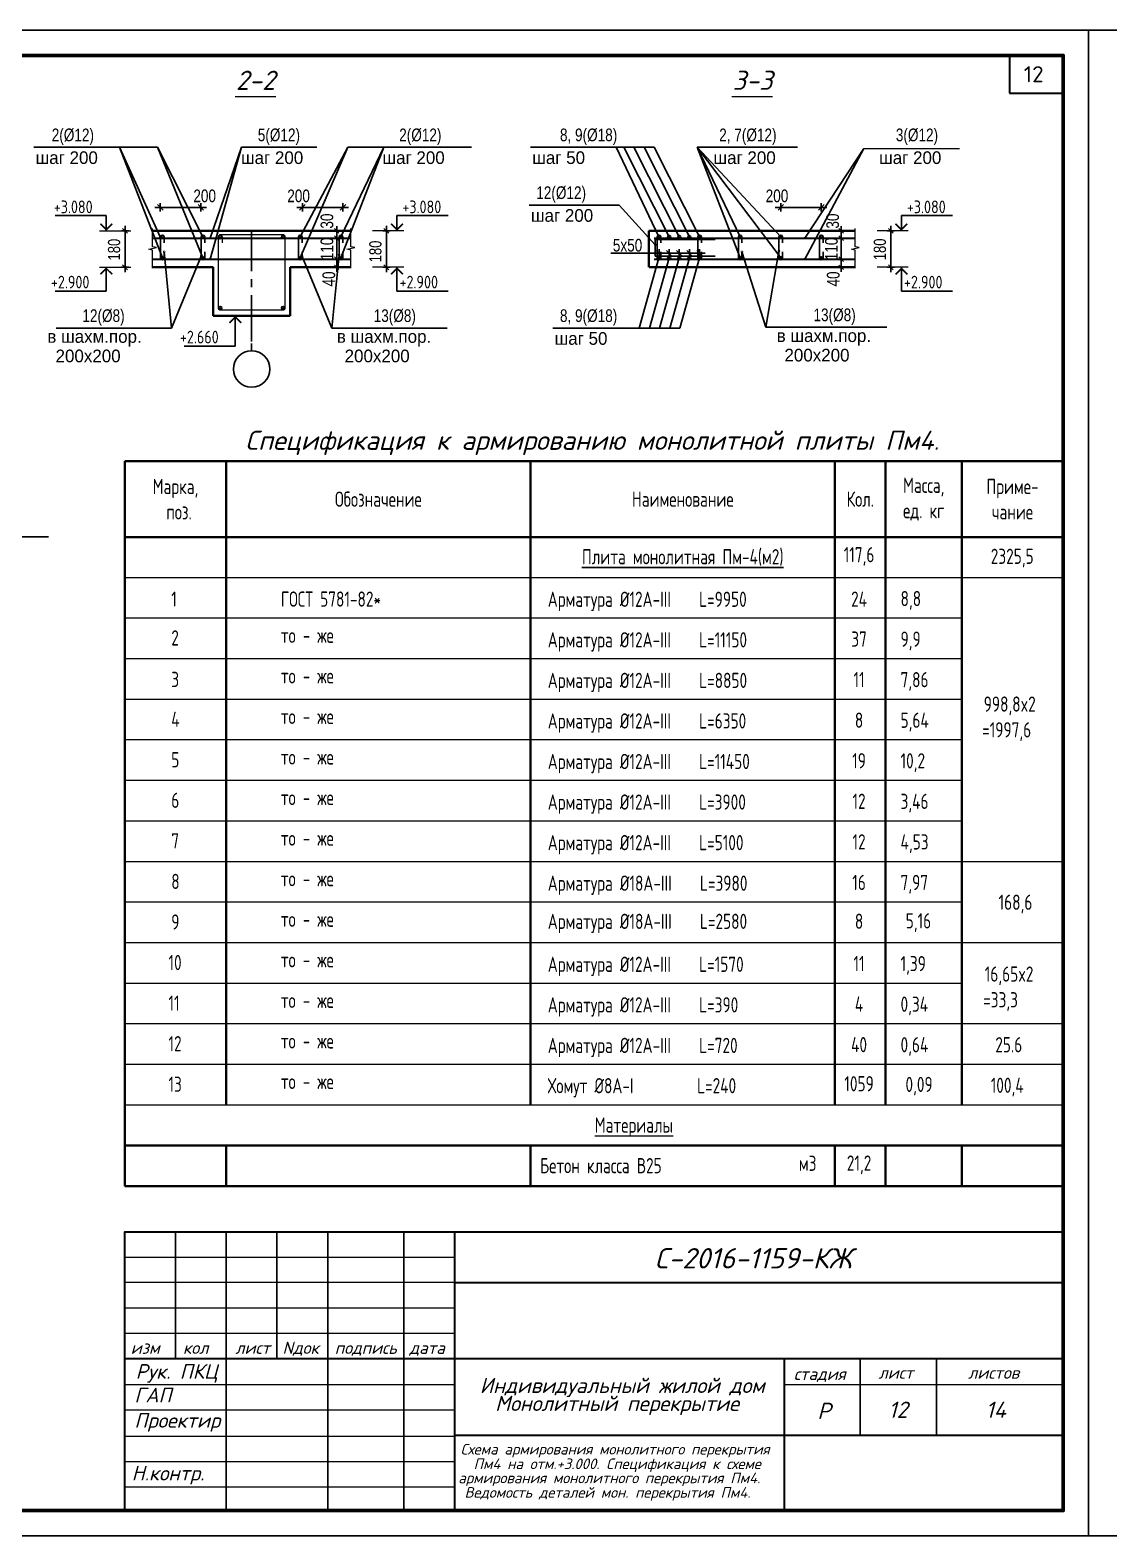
# Model space of a CAD drawing. Extents: x -12289450 to -10763036, y -7834513 to -6150123.
# Drawn here: x -10867901 to -10846636, y -7834513 to -7804813 of the extents above; entities that cross this region are included whole.
import ezdxf

# ---------------------------------------------------------------- set-up
doc = ezdxf.new("R2010")
doc.units = 0
doc.header["$LTSCALE"] = 25
doc.linetypes.add('CENTER', pattern=[50.8, 31.75, -6.35, 6.35, -6.35])
for name, color, linetype in [('004-ВСПЛИНИИ', 15, 'Continuous'), ('005-РАЗМЕРЫ', 252, 'Continuous'), ('014-ОСИ', 251, 'CENTER'), ('Annotation - Text', 7, 'Continuous'), ('ArchiCAD', 7, 'Continuous'), ('F-text', 7, 'Continuous'), ('kassa', 7, 'Continuous'), ('osnovnie', 7, 'Continuous'), ('Новое', 51, 'Continuous'), ('Текст', 7, 'Continuous')]:
    doc.layers.add(name, color=color, linetype=linetype)
doc.layers.add('СТЕНЫ', color=5, linetype='Continuous', lineweight=40)
doc.layers.add('Текст AMS', color=7, linetype='Continuous', lineweight=9)
doc.styles.add('gismo', font='isocpeui.ttf')
doc.styles.add('GOST 2.304', font='cs_gost2304.shx')
doc.styles.add('RUSS', font='russ', dxfattribs={"width": 0.8})
doc.styles.get("Standard").update_dxf_attribs({"font": 'arial.ttf'})
doc.styles.add('STYLE1', font='simplex.shx', dxfattribs={"width": 0.7, "height": 300})
doc.styles.add('TXT0', font='txt', dxfattribs={"width": 0.8})
doc.dimstyles.new('100', dxfattribs={"dimtxt": 250, "dimasz": 80, "dimexe": 0, "dimexo": 0, "dimgap": 30, "dimtad": 1, "dimdec": 0, "dimzin": 9, "dimtxsty": 'Standard', "dimblk": 'ARCHTICK', "dimcen": 80, "dimdle": 50, "dimadec": 0, "dimazin": 0, "dimtfac": 1, "dimtdec": 0, "dimtix": 1, "dimtmove": 0, "dimatfit": 1, "dimldrblk": 'DOTSMALL', "dimfxl": 0, "dimarcsym": 0})

# ---------------------------------------------------------------- blocks, each defined once
blk = doc.blocks.new('A8MITTA', base_point=(3180, 3140))
for p, q in [((3160, 3140), (3200, 3140)), ((3170, 3130), (3190, 3150)), ((3180, 3155), (3180, 3125))]:
    blk.add_line(p, q)
blk = doc.blocks.new('_ArchTick')
at = {"color": 0, "linetype": 'ByBlock', "const_width": 0.15}
blk.add_lwpolyline([(-0.5, -0.5), (0.5, 0.5)], dxfattribs=at)
blk = doc.blocks.new('_DotSmall')
at = {"color": 0, "linetype": 'ByBlock', "const_width": 0.5}
blk.add_lwpolyline([(-0.0625, 0, 1), (0.0625, 0, 1)], format="xyb", close=True, dxfattribs=at)

msp = doc.modelspace()

# ---------------------------------------------------------------- linework, layer by layer
at = {"linetype": 'Continuous', "lineweight": 25, "ltscale": 20}
for p, q in [((-10866400.1, -7808466.7), (-10867406.4, -7808466.7)), ((-10866400.1, -7808466.7), (-10866400.1, -7808771.3)), ((-10860669.6, -7808466.7), (-10859663.3, -7808466.7)), ((-10860669.6, -7808466.7), (-10860669.6, -7808771.3)), ((-10850725.3, -7808466.7), (-10849719, -7808466.7)), ((-10850725.3, -7808466.7), (-10850725.3, -7808771.3)), ((-10866400.1, -7809965.6), (-10866400.1, -7809491.3)), ((-10860669.6, -7809965.6), (-10860669.6, -7809491.3)), ((-10850725.3, -7809965.6), (-10850725.3, -7809491.3)), ((-10866400.1, -7809965.6), (-10867406.4, -7809965.6)), ((-10860669.6, -7809965.6), (-10859663.3, -7809965.6)), ((-10850725.3, -7809965.6), (-10849719, -7809965.6)), ((-10863856.9, -7811050.2), (-10863856.9, -7810451.3)), ((-10863856.9, -7811050.2), (-10864863.2, -7811050.2))]:
    msp.add_line(p, q, dxfattribs=at)
at = {"color": 0, "lineweight": 40}
for p, q in [((-10866036.1, -7813315), (-10847536.1, -7813315)), ((-10866036.1, -7827615), (-10866036.1, -7813315)), ((-10864036.1, -7826015), (-10864036.1, -7813315)), ((-10858036.1, -7826015), (-10858036.1, -7813315)), ((-10852036.1, -7826015), (-10852036.1, -7813315)), ((-10851036.1, -7826015), (-10851036.1, -7813315)), ((-10849536.1, -7826015), (-10849536.1, -7813315)), ((-10847536.1, -7814815), (-10866036.1, -7814815)), ((-10847536.1, -7826815), (-10866036.1, -7826815)), ((-10864036.1, -7827615), (-10864036.1, -7826815)), ((-10858036.1, -7827615), (-10858036.1, -7826815)), ((-10852036.1, -7827615), (-10852036.1, -7826815)), ((-10851036.1, -7827615), (-10851036.1, -7826815)), ((-10849536.1, -7827615), (-10849536.1, -7826815)), ((-10847536.1, -7827615), (-10866036.1, -7827615))]:
    msp.add_line(p, q, dxfattribs=at)
at = {"lineweight": 25, "ltscale": 75}
msp.add_line((-10867540.7, -7814806.4), (-10870469.3, -7814806.4), dxfattribs=at)
at = {"color": 0, "lineweight": 15}
for p, q in [((-10847536.1, -7815615), (-10866036.1, -7815615)), ((-10849536.1, -7816415), (-10866036.1, -7816415)), ((-10849536.1, -7817215), (-10866036.1, -7817215)), ((-10849536.1, -7818015), (-10866036.1, -7818015)), ((-10849536.1, -7818815), (-10866036.1, -7818815)), ((-10849536.1, -7819615), (-10866036.1, -7819615)), ((-10849536.1, -7820415), (-10866036.1, -7820415)), ((-10847536.1, -7821215), (-10866036.1, -7821215)), ((-10849536.1, -7822015), (-10866036.1, -7822015)), ((-10847536.1, -7822815), (-10866036.1, -7822815)), ((-10849536.1, -7823615), (-10866036.1, -7823615)), ((-10847536.1, -7824415), (-10866036.1, -7824415)), ((-10847536.1, -7825215), (-10866036.1, -7825215)), ((-10847536.1, -7826015), (-10866036.1, -7826015)), ((-10847536.1, -7826815), (-10866036.1, -7826815)), ((-10847536.1, -7826815), (-10866036.1, -7826815)), ((-10847536.1, -7827615), (-10866036.1, -7827615))]:
    msp.add_line(p, q, dxfattribs=at)
at = {"linetype": 'Continuous', "lineweight": 60, "ltscale": 75}
msp.add_lwpolyline([(-10887035.9, -7805313.4), (-10847536.1, -7805313.4), (-10847536.1, -7834013.3), (-10887035.9, -7834013.3)], close=True, dxfattribs=at)
at = {"color": 0, "lineweight": 15}
msp.add_lwpolyline([(-10851463.3, -7807148), (-10849582.5, -7807148)], dxfattribs=at)
at = {"linetype": 'Continuous', "lineweight": 25, "ltscale": 20, "const_width": 32}
for points in [[(-10866283.4, -7808632), (-10866400.1, -7808748.7), (-10866516.8, -7808632)], [(-10866283.4, -7808632), (-10866400.1, -7808748.7), (-10866516.8, -7808632)], [(-10860786.2, -7808632), (-10860669.6, -7808748.7), (-10860552.9, -7808632)], [(-10860786.2, -7808632), (-10860669.6, -7808748.7), (-10860552.9, -7808632)], [(-10850842, -7808632), (-10850725.3, -7808748.7), (-10850608.6, -7808632)], [(-10850842, -7808632), (-10850725.3, -7808748.7), (-10850608.6, -7808632)], [(-10866283.4, -7809630.6), (-10866400.1, -7809514), (-10866516.8, -7809630.6)], [(-10860786.2, -7809630.6), (-10860669.6, -7809514), (-10860552.9, -7809630.6)], [(-10850842, -7809630.6), (-10850725.3, -7809514), (-10850608.6, -7809630.6)], [(-10863740.2, -7810590.6), (-10863856.9, -7810474), (-10863973.6, -7810590.6)]]:
    msp.add_lwpolyline(points, dxfattribs=at)
at = {"layer": '004-ВСПЛИНИИ', "color": 0, "lineweight": 0}
for points in [[(-10865489, -7809506.2), (-10865489, -7809152.3), (-10865564.5, -7809136.1), (-10865411.5, -7809102.4), (-10865489, -7809089.6), (-10865489, -7808723.8)], [(-10861580.7, -7809508.5), (-10861580.7, -7809152.3), (-10861656.2, -7809136.1), (-10861503.1, -7809102.4), (-10861580.7, -7809089.6), (-10861580.7, -7808723.8)], [(-10851636.4, -7809508.5), (-10851636.4, -7809152.3), (-10851711.9, -7809136.1), (-10851558.9, -7809102.4), (-10851636.4, -7809089.6), (-10851636.4, -7808723.8)]]:
    msp.add_lwpolyline(points, dxfattribs=at)
at = {"layer": '005-РАЗМЕРЫ', "ltscale": 5}
for p, q in [((-10866029.5, -7809571.3), (-10866029.5, -7808776.1)), ((-10860877.7, -7809571.3), (-10860877.7, -7808776.1)), ((-10850933.4, -7809571.3), (-10850933.4, -7808776.1))]:
    msp.add_line(p, q, dxfattribs=at)
for points in [[(-10864534.8, -7808309.7), (-10865284.8, -7808309.7)], [(-10862534.8, -7808309.7), (-10861784.8, -7808309.7)], [(-10853104.4, -7808309.7), (-10852354.4, -7808309.7)], [(-10861857.6, -7808771.3), (-10861857.6, -7809491.3)], [(-10861857.6, -7808771.3), (-10861857.6, -7809411.3)], [(-10851913.3, -7808771.3), (-10851913.3, -7809491.3)], [(-10851913.3, -7808771.3), (-10851913.3, -7809411.3)], [(-10854704.1, -7809215.2), (-10856451.2, -7809215.2)]]:
    msp.add_lwpolyline(points, dxfattribs=at)
at = {"layer": '014-ОСИ'}
for p in [(-10863534.8, -7808771.3), (-10863534.8, -7810160.9)]:
    msp.add_line(p, (-10863534.8, -7811137.9), dxfattribs=at)
at = {"layer": 'ArchiCAD', "color": 7, "linetype": 'Continuous', "lineweight": 35}
for p, q in [((-10866035.8, -7828513.1), (-10847536.1, -7828513.1)), ((-10859535.9, -7828513.1), (-10859535.9, -7834013)), ((-10859535.9, -7829513), (-10847536.1, -7829513)), ((-10866035.8, -7831013), (-10847536.1, -7831013)), ((-10853036, -7831013), (-10853036, -7834013)), ((-10859535.9, -7832528.8), (-10847536.1, -7832528.8))]:
    msp.add_line(p, q, dxfattribs=at)
at = {"layer": 'ArchiCAD', "color": 7, "linetype": 'Continuous', "lineweight": 35, "extrusion": (1, 0, 0), "elevation": -10848594.1}
msp.add_lwpolyline([(-7805313.4, 0), (-7806054.1, 0)], dxfattribs=at)
at = {"layer": 'ArchiCAD', "color": 7, "linetype": 'Continuous', "lineweight": 35, "extrusion": (0, 1, 0), "elevation": -7806054.1}
msp.add_lwpolyline([(10848594.1, 0), (10847536.1, 0)], dxfattribs=at)
at = {"layer": 'ArchiCAD', "color": 7, "linetype": 'Continuous', "lineweight": 35}
msp.add_lwpolyline([(-10847536.1, -7834013), (-10866035.8, -7834013), (-10866035.8, -7828513.1), (-10847536.1, -7828513.1), (-10847536.1, -7834013)], close=True, dxfattribs=at)
at = {"layer": 'kassa', "lineweight": 15}
for p, q in [((-10866035.8, -7829013.1), (-10859535.9, -7829013.1)), ((-10859535.9, -7829513), (-10866035.8, -7829513)), ((-10866035.8, -7830013), (-10859535.9, -7830013)), ((-10866035.8, -7830513), (-10859535.9, -7830513)), ((-10866035.8, -7831528.9), (-10859535.9, -7831528.9)), ((-10853036, -7831528.9), (-10847536.1, -7831528.9)), ((-10866035.8, -7832028.9), (-10859535.9, -7832028.9)), ((-10866035.8, -7832544.7), (-10859535.9, -7832544.7)), ((-10866035.8, -7833044.7), (-10859535.9, -7833044.7)), ((-10866035.8, -7833544.7), (-10859535.9, -7833544.7))]:
    msp.add_line(p, q, dxfattribs=at)
at = {"layer": 'osnovnie', "color": 3, "lineweight": 15, "ltscale": 100}
for p, q in [((-10864034.8, -7808933.3), (-10864154.8, -7808933.3)), ((-10864112.8, -7808891.3), (-10864112.8, -7809011.3))]:
    msp.add_line(p, q, dxfattribs=at)
at = {"layer": 'osnovnie', "color": 3, "lineweight": 35, "ltscale": 100}
for points in [[(-10865489, -7808915.3), (-10861580.7, -7808915.3)], [(-10855598.6, -7808915.3), (-10851636.4, -7808915.3)], [(-10865489, -7809331.3), (-10861580.7, -7809331.3)], [(-10855598.6, -7809331.3), (-10851636.4, -7809331.3)]]:
    msp.add_lwpolyline(points, dxfattribs=at)
at = {"layer": 'osnovnie', "color": 3, "lineweight": 25, "ltscale": 100}
for points in [[(-10865258.8, -7809187.3), (-10865258.8, -7809307.3, -1), (-10865330.8, -7809307.3), (-10865330.8, -7808891.3, -0.9999428), (-10865258.8, -7808891.3), (-10865258.8, -7809011.3)], [(-10864458.8, -7809187.3), (-10864458.8, -7809307.3, -1), (-10864530.8, -7809307.3), (-10864530.8, -7808891.3, -0.9999428), (-10864458.8, -7808891.3), (-10864458.8, -7809011.3)], [(-10862538.8, -7809187.3), (-10862538.8, -7809307.3, -1), (-10862610.8, -7809307.3), (-10862610.8, -7808891.3, -0.9999428), (-10862538.8, -7808891.3), (-10862538.8, -7809011.3)], [(-10861738.8, -7809187.3), (-10861738.8, -7809307.3, -1), (-10861810.8, -7809307.3), (-10861810.8, -7808891.3, -0.9999428), (-10861738.8, -7808891.3), (-10861738.8, -7809011.3)], [(-10855468.4, -7809187.3), (-10855468.4, -7809307.3, -1), (-10855540.4, -7809307.3), (-10855540.4, -7808891.3, -0.9999428), (-10855468.4, -7808891.3), (-10855468.4, -7809011.3)], [(-10854668.4, -7809187.3), (-10854668.4, -7809307.3, -1), (-10854740.4, -7809307.3), (-10854740.4, -7808891.3, -0.9999428), (-10854668.4, -7808891.3), (-10854668.4, -7809011.3)], [(-10853868.4, -7809187.3), (-10853868.4, -7809307.3, -1), (-10853940.4, -7809307.3), (-10853940.4, -7808891.3, -0.9999428), (-10853868.4, -7808891.3), (-10853868.4, -7809011.3)], [(-10853068.4, -7809187.3), (-10853068.4, -7809307.3, -1), (-10853140.4, -7809307.3), (-10853140.4, -7808891.3, -0.9999428), (-10853068.4, -7808891.3), (-10853068.4, -7809011.3)], [(-10852268.4, -7809187.3), (-10852268.4, -7809307.3, -1), (-10852340.4, -7809307.3), (-10852340.4, -7808891.3, -0.9999428), (-10852268.4, -7808891.3), (-10852268.4, -7809011.3)]]:
    msp.add_lwpolyline(points, format="xyb", dxfattribs=at)
at = {"layer": 'osnovnie', "color": 3, "lineweight": 15, "ltscale": 100}
msp.add_lwpolyline([(-10864196.8, -7808891.3), (-10864196.8, -7810291.3, 0.4142136), (-10864154.8, -7810333.3), (-10862914.8, -7810333.3, 0.4142136), (-10862872.8, -7810291.3), (-10862872.8, -7808891.3, 0.4142136), (-10862914.8, -7808849.3), (-10864154.8, -7808849.3, 0.4142136)], format="xyb", close=True, dxfattribs=at)
at = {"layer": 'osnovnie', "color": 3, "lineweight": 25, "ltscale": 100}
msp.add_lwpolyline([(-10854398.6, -7808940.3), (-10855578.6, -7808940.3), (-10855578.6, -7809271.3), (-10854398.6, -7809271.3)], dxfattribs=at)
at = {"layer": 'osnovnie', "color": 3, "lineweight": 35, "ltscale": 100}
for centre in [(-10865294.8, -7808891.3), (-10864494.8, -7808891.3), (-10864154.8, -7808891.3), (-10864154.8, -7808891.3), (-10862914.8, -7808891.3), (-10862574.8, -7808891.3), (-10861774.8, -7808891.3), (-10855504.4, -7808891.3), (-10855304.4, -7808891.3), (-10855104.4, -7808891.3), (-10854904.4, -7808891.3), (-10854704.4, -7808891.3), (-10853904.4, -7808891.3), (-10853104.4, -7808891.3), (-10852304.4, -7808891.3), (-10865294.8, -7809307.3), (-10864494.8, -7809307.3), (-10862574.8, -7809307.3), (-10861774.8, -7809307.3), (-10855504.4, -7809307.3), (-10855304.4, -7809307.3), (-10855104.4, -7809307.3), (-10854904.4, -7809307.3), (-10854704.4, -7809307.3), (-10853904.4, -7809307.3), (-10853104.4, -7809307.3), (-10852304.4, -7809307.3), (-10864154.8, -7810291.3), (-10862914.8, -7810291.3)]:
    msp.add_circle(centre, 24, dxfattribs=at)
at = {"layer": 'osnovnie', "color": 3, "lineweight": 15, "ltscale": 100}
for start, end in [(180.00097, 270), (0, 90)]:
    msp.add_arc((-10864154.8, -7808891.3), 42, start, end, dxfattribs=at)
at = {"layer": 'Новое', "color": 7, "linetype": 'Continuous'}
for p, q in [((-10866035.8, -7828513.1), (-10866035.8, -7834013)), ((-10865035.8, -7828513.1), (-10865035.8, -7831013)), ((-10864035.8, -7828513.1), (-10864035.8, -7834013)), ((-10863035.8, -7828513.1), (-10863035.8, -7831013)), ((-10862035.9, -7828513.1), (-10862035.9, -7834013)), ((-10860535.9, -7828513.1), (-10860535.9, -7834013)), ((-10851536, -7831013), (-10851536, -7832528.8)), ((-10850036, -7831013), (-10850036, -7832528.8))]:
    msp.add_line(p, q, dxfattribs=at)
for points in [[(-10889035.9, -7804813.4), (-10847036.1, -7804813.4), (-10847036.1, -7834513.3), (-10889035.9, -7834513.3)], [(-10889035.9, -7804813.4), (-10847036.1, -7804813.4), (-10847036.1, -7834513.3), (-10889035.9, -7834513.3)], [(-10847036.1, -7804813.4), (-10805036.2, -7804813.4), (-10805036.2, -7834513.3), (-10847036.1, -7834513.3)], [(-10847036.1, -7804813.4), (-10805036.2, -7804813.4), (-10805036.2, -7834513.3), (-10847036.1, -7834513.3)]]:
    msp.add_lwpolyline(points, close=True, dxfattribs=at)
at = {"layer": 'СТЕНЫ', "color": 0, "lineweight": 5, "ltscale": 4}
for p, q in [((-10866532.4, -7808771.3), (-10865919.3, -7808771.3)), ((-10860537.3, -7808771.3), (-10861150.4, -7808771.3)), ((-10850593, -7808771.3), (-10851206.1, -7808771.3)), ((-10866532.4, -7809491.3), (-10865919.3, -7809491.3)), ((-10860537.3, -7809491.3), (-10861150.4, -7809491.3)), ((-10850593, -7809491.3), (-10851206.1, -7809491.3)), ((-10863989.2, -7810451.3), (-10863376.1, -7810451.3))]:
    msp.add_line(p, q, dxfattribs=at)
at = {"layer": 'СТЕНЫ', "lineweight": 40, "ltscale": 10}
msp.add_line((-10864334.8, -7808771.3), (-10862734.8, -7808771.3), dxfattribs=at)
at = {"layer": 'СТЕНЫ', "ltscale": 3}
for p, q in [((-10862774.8, -7808771.3), (-10864294.8, -7808771.3)), ((-10855704.4, -7808771.3), (-10855704.4, -7809491.3)), ((-10864294.8, -7809491.3), (-10864294.8, -7810451.3)), ((-10862774.8, -7810451.3), (-10862774.8, -7809491.3)), ((-10864294.8, -7810451.3), (-10862774.8, -7810451.3))]:
    msp.add_line(p, q, dxfattribs=at)
at = {"layer": 'СТЕНЫ', "lineweight": 40, "ltscale": 10}
msp.add_lwpolyline([(-10864334.8, -7808771.3), (-10865489, -7808771.3)], dxfattribs=at)
at = {"layer": 'СТЕНЫ', "ltscale": 3}
for points in [[(-10865489, -7808771.3), (-10864294.8, -7808771.3)], [(-10862774.8, -7808771.3), (-10861580.7, -7808771.3)], [(-10855704.4, -7808771.3), (-10851636.4, -7808771.3)], [(-10865489, -7809491.3), (-10864294.8, -7809491.3)], [(-10862774.8, -7809491.3), (-10861580.7, -7809491.3)], [(-10855698.6, -7809491.3), (-10851636.4, -7809491.3)]]:
    msp.add_lwpolyline(points, dxfattribs=at)
at = {"layer": 'Текст'}
msp.add_circle((-10863534.8, -7811497.9), 360, dxfattribs=at)
at = {"layer": 'Текст AMS', "linetype": 'Continuous', "lineweight": 5, "ltscale": 75}
for points in [[(-10863858.8, -7806125.2), (-10863054.6, -7806125.2)], [(-10854068.4, -7806125.2), (-10853264.1, -7806125.2)]]:
    msp.add_lwpolyline(points, dxfattribs=at)

# ---------------------------------------------------------------- block references
at = {"layer": '005-РАЗМЕРЫ', "ltscale": 5}
for p, xscale, yscale, zscale, rotation in [((-10865334.8, -7808309.7), -5.400000000001455, 5.400000000001455, 5.400000000001455, 180), ((-10864534.8, -7808309.7), -5.400000000001455, 5.400000000001455, 5.400000000001455, 180), ((-10862534.8, -7808309.7), 5.400000000001455, 5.400000000001455, 5.400000000001455, 180), ((-10861734.8, -7808309.7), 5.400000000001455, 5.400000000001455, 5.400000000001455, 180), ((-10853104.4, -7808309.7), 5.400000000001455, 5.400000000001455, 5.400000000001455, 180), ((-10852304.4, -7808309.7), 5.400000000001455, 5.400000000001455, 5.400000000001455, 180), ((-10866029.5, -7808771.3), 4.8, 4.8, 4.8, 270), ((-10860877.7, -7808771.3), 4.8, 4.8, 4.8, 270), ((-10850933.4, -7808771.3), 4.8, 4.8, 4.8, 270), ((-10855504.1, -7809215.2), -5.400000000001455, 5.400000000001455, 5.400000000001455, 180), ((-10855304.1, -7809215.2), -5.400000000001455, 5.400000000001455, 5.400000000001455, 180), ((-10855104.1, -7809215.2), -5.400000000001455, 5.400000000001455, 5.400000000001455, 180), ((-10854904.1, -7809215.2), -5.400000000001455, 5.400000000001455, 5.400000000001455, 180), ((-10854704.1, -7809215.2), -5.400000000001455, 5.400000000001455, 5.400000000001455, 180), ((-10854704.1, -7809215.2), -5.400000000001455, 5.400000000001455, 5.400000000001455, 180), ((-10866029.5, -7809491.3), 4.8, 4.8, 4.8, 270), ((-10860877.7, -7809491.3), 4.8, 4.8, 4.8, 270), ((-10850933.4, -7809491.3), 4.8, 4.8, 4.8, 270)]:
    msp.add_blockref('A8MITTA', p, dxfattribs=dict(at, xscale=xscale, yscale=yscale, zscale=zscale, rotation=rotation))
at = {"layer": '005-РАЗМЕРЫ', "lineweight": 25, "ltscale": 4, "xscale": 4.5, "yscale": 4.5, "zscale": 4.5, "rotation": 270}
for p in [(-10861857.6, -7808771.3), (-10851913.3, -7808771.3), (-10861857.6, -7808915.3), (-10851913.3, -7808915.3), (-10861857.6, -7809331.3), (-10851913.3, -7809331.3), (-10861857.6, -7809491.3), (-10851913.3, -7809491.3)]:
    msp.add_blockref('A8MITTA', p, dxfattribs=at)

# ---------------------------------------------------------------- texts
at = {"color": 0, "lineweight": 15, "style": 'RUSS'}
for s, p in [('шаг 200', (-10867792.9, -7807454.2)), ('шаг 200', (-10863744.1, -7807454.2)), ('шаг 200', (-10860955.3, -7807454.2)), ('шаг 50', (-10858002.5, -7807454.2)), ('шаг 200', (-10854430.1, -7807454.2)), ('шаг 200', (-10851164.9, -7807454.2)), ('шаг 200', (-10858028.3, -7808593.8)), ('шаг 50', (-10857561.6, -7811019.8)), (' в шахм.пор.', (-10853276.7, -7810965.2)), (' в шахм.пор.', (-10867654.6, -7810981.2)), (' в шахм.пор.', (-10861947.1, -7810981.2)), ('200x200', (-10867399.9, -7811365.1)), ('200x200', (-10861701.7, -7811365.1)), ('200x200', (-10853031.2, -7811349.1))]:
    msp.add_text(s, height=250, dxfattribs=at).set_placement(p)
at = {"linetype": 'Continuous', "lineweight": 25, "ltscale": 20, "style": 'GOST 2.304'}
for s, p in [('+3.080', (-10867434.9, -7808424.8)), ('+3.080', (-10860562.8, -7808424.8)), ('+3.080', (-10850618.5, -7808424.8)), ('+2.900', (-10867491.2, -7809908)), ('+2.900', (-10860619.1, -7809908)), ('+2.900', (-10850674.8, -7809908)), ('+2.660', (-10864948, -7810992.6))]:
    msp.add_text(s, height=250, rotation=360, dxfattribs=at).set_placement(p)
at = {"insert": (-10848313.7, -7805525), "char_height": 317.419, "width": 604.607, "attachment_point": 1}
msp.add_mtext('{\\Fsimplex|c0;12}', dxfattribs=at)
at = {"color": 0, "lineweight": 15, "char_height": 250, "attachment_point": 1, "style": 'RUSS'}
for s, insert in [('2(%%C12)', (-10867475, -7806754.9)), ('5(%%C12)', (-10863413.2, -7806754.9)), ('2(%%C12)', (-10860625.6, -7806754.9)), ('8, 9(%%C18)', (-10857456.8, -7806754.9)), ('2, 7(%%C12)', (-10854317.3, -7806754.9)), ('3(%%C12)', (-10850835.2, -7806754.9)), ('12(%%C12)', (-10857923.5, -7807894.5)), ('12(%%C8)', (-10866870.9, -7810320.5)), ('13(%%C8)', (-10861128.9, -7810320.5)), ('8, 9(%%C18)', (-10857456.8, -7810320.5)), ('13(%%C8)', (-10852458.5, -7810304.5))]:
    msp.add_mtext(s, dxfattribs=dict(at, insert=insert))
at = {"layer": '005-РАЗМЕРЫ', "ltscale": 5, "char_height": 250, "attachment_point": 5, "style": 'TXT0'}
for s, insert in [('\\A1;200', (-10864460.8, -7808084.2)), ('\\A1;200', (-10862608.9, -7808084.2)), ('\\A1;200', (-10853178.4, -7808084.2)), ('\\A1;5x50', (-10856124, -7809058))]:
    msp.add_mtext(s, dxfattribs=dict(at, insert=insert))
at = {"layer": '005-РАЗМЕРЫ', "lineweight": 25, "ltscale": 4, "char_height": 250, "attachment_point": 5, "rotation": 90, "style": 'TXT0'}
for s, insert in [('\\A1;30', (-10862049.1, -7808579.8)), ('\\A1;30', (-10852079.8, -7808579.8)), ('\\A1;110', (-10862049.1, -7809129.5)), ('\\A1;110', (-10852104.8, -7809129.5)), ('\\A1;40', (-10862012.2, -7809721.8)), ('\\A1;40', (-10852067.9, -7809721.8))]:
    msp.add_mtext(s, dxfattribs=dict(at, insert=insert))
at = {"layer": '005-РАЗМЕРЫ', "ltscale": 5, "char_height": 240, "attachment_point": 5, "rotation": 90, "style": 'TXT0'}
for insert in [(-10866245.5, -7809143), (-10861093.7, -7809179.6), (-10851149.4, -7809138)]:
    msp.add_mtext('\\A1;180', dxfattribs=dict(at, insert=insert))
at = {"layer": 'Annotation - Text', "color": 0, "lineweight": 25, "style": 'gismo'}
for s, height, p in [('2-2', 378, (-10863844.7, -7805992)), ('3-3', 378, (-10854054.2, -7805992)), ('Спецификация к армированию монолитной плиты Пм4.', 378, (-10863660.2, -7813092.1)), ('С-2016-1159-КЖ', 400.828, (-10855588.4, -7829237.5)), ('изм', 240.5, (-10865918.7, -7830923.8)), ('кол', 240.5, (-10864888.6, -7830923.8)), ('лист', 240.5, (-10863858.5, -7830923.8)), ('Nдок', 240.5, (-10862926.5, -7830923.8)), ('подпись', 240.5, (-10861896.4, -7830923.8)), ('дата', 240.5, (-10860424.8, -7830923.8)), ('Рук. ПКЦ', 288.6, (-10865820.6, -7831413.9)), ('лист', 240.5, (-10851178.5, -7831413.9)), ('листов', 240.5, (-10849412.6, -7831413.9)), ('Индивидуальный жилой дом', 300, (-10859036.7, -7831695.4)), ('стадия', 240.5, (-10852846.3, -7831438.4)), ('ГАП', 288.6, (-10865845.1, -7831879.6)), ('Монолитный перекрытие', 300, (-10858734.4, -7832049.7)), ('Проектир', 288.6, (-10865845.1, -7832379.5)), ('Р', 320.7, (-10852383.5, -7832207.9)), ('12', 320.66, (-10850982, -7832185.7)), ('14', 320.66, (-10849066.1, -7832185.7)), ('Схема армирования монолитного перекрытия ', 210, (-10859415, -7832908.9)), ('Пм4 на отм.+3.000. Спецификация к схеме  ', 210, (-10859159.4, -7833196.4)), ('Н.контр.', 288.6, (-10865900, -7833419.5)), ('армирования монолитного перекрытия Пм4.', 210, (-10859462.2, -7833475)), ('Ведомость деталей мон. перекрытия Пм4.', 210, (-10859337.6, -7833760.8))]:
    msp.add_text(s, height=height, dxfattribs=at).set_placement(p)
at = {"layer": 'F-text', "lineweight": 15, "char_height": 300, "attachment_point": 5, "style": 'STYLE1'}
for s, insert in [('Марка,\\P поз.', (-10865036.1, -7814065)), ('Масса,\\Pед. кг', (-10850286.1, -7814065)), ('Приме-\\Pчание', (-10848536.1, -7814065)), ('Обозначение', (-10861036.1, -7814065)), ('Наименование', (-10855036.1, -7814065)), ('Кол.', (-10851536.1, -7814065))]:
    msp.add_mtext(s, dxfattribs=dict(at, insert=insert))
at = {"layer": 'F-text', "insert": (-10855036.1, -7815215), "char_height": 300, "width": 6263.28, "attachment_point": 5, "style": 'STYLE1'}
msp.add_mtext('{\\LПлита монолитная Пм-4(м2)}', dxfattribs=at)
at = {"layer": 'F-text', "color": 0, "lineweight": 15, "char_height": 300, "attachment_point": 1, "style": 'STYLE1'}
for s, insert in [('2325,5', (-10848964.4, -7815042.1)), ('1', (-10865118.8, -7815886.1)), ('ГОСТ 5781-82*', (-10862959.3, -7815886.1)), ('Арматура %%C12А-III    L=9950', (-10857697.1, -7815889.3)), ('8,8', (-10850742.7, -7815875.6)), ('2', (-10865118.8, -7816652.1)), ('то - же                   ', (-10862959.3, -7816600.4)), ('Арматура %%C12А-III    L=11150', (-10857697.1, -7816689.3)), ('9,9', (-10850742.7, -7816675.6)), ('3', (-10865118.8, -7817469.7)), ('то - же                   ', (-10862959.3, -7817400.4)), ('Арматура %%C12А-III    L=8850', (-10857697.1, -7817489.3)), ('7,86', (-10850742.7, -7817475.6)), ('998,8x2', (-10849103.2, -7817956.8)), ('4', (-10865118.8, -7818254.9)), ('то - же                   ', (-10862959.3, -7818200.4)), ('Арматура %%C12А-III    L=6350', (-10857697.1, -7818289.3)), ('5,64', (-10850742.7, -7818275.6)), ('=1997,6', (-10849133.9, -7818464.1)), ('5', (-10865118.8, -7819054.9)), ('10,2', (-10850742.7, -7819075.6)), ('то - же                   ', (-10862959.3, -7819000.4)), ('Арматура %%C12А-III    L=11450', (-10857697.1, -7819089.3)), ('6', (-10865118.8, -7819854.9)), ('то - же                   ', (-10862959.3, -7819800.4)), ('Арматура %%C12А-III    L=3900', (-10857697.1, -7819889.3)), ('3,46', (-10850742.7, -7819875.6)), ('7', (-10865118.8, -7820654.9)), ('то - же                   ', (-10862959.3, -7820600.4)), ('Арматура %%C12А-III    L=5100', (-10857697.1, -7820689.3)), ('4,53', (-10850742.7, -7820675.6)), ('8', (-10865118.8, -7821454.9)), ('то - же                   ', (-10862959.3, -7821400.4)), ('Арматура %%C18А-III    L=3980', (-10857697.1, -7821489.3)), ('7,97', (-10850742.7, -7821475.6)), ('168,6', (-10848810.3, -7821865)), ('9', (-10865118.8, -7822254.9)), ('то - же                   ', (-10862959.3, -7822200.4)), ('Арматура %%C18А-III    L=2580', (-10857697.1, -7822242.2)), ('5,16', (-10850640.8, -7822231.5)), ('10', (-10865173.9, -7823054.9)), ('то - же                   ', (-10862959.3, -7823000.4)), ('Арматура %%C12А-III    L=1570', (-10857697.1, -7823089.3)), ('1,39', (-10850742.7, -7823075.6)), ('16,65x2', (-10849082.6, -7823281.6)), ('=33,3', (-10849113.4, -7823788.9)), ('11', (-10865173.9, -7823854.9)), ('то - же                   ', (-10862959.3, -7823800.4)), ('Арматура %%C12А-III    L=390', (-10857697.1, -7823889.3)), ('0,34', (-10850742.7, -7823875.6)), ('12', (-10865173.9, -7824654.9)), ('то - же                   ', (-10862959.3, -7824600.4)), ('Арматура %%C12А-III    L=720', (-10857697.1, -7824689.3)), ('0,64', (-10850742.7, -7824675.6)), ('25.6', (-10848874.9, -7824675.6)), ('13', (-10865173.9, -7825454.9)), ('то - же                   ', (-10862959.3, -7825400.4)), ('Хомут %%C8А-I         L=240', (-10857697.1, -7825483.7)), ('0,09', (-10850645.4, -7825458.3)), ('100,4', (-10848964.4, -7825475.6)), ('              {\\LМатериалы}', (-10858721.2, -7826260.3)), (' Бетон класса В25', (-10857987.5, -7827060.8)), ('м3', (-10852747.1, -7827014.5))]:
    msp.add_mtext(s, dxfattribs=dict(at, insert=insert))
at = {"layer": 'osnovnie', "linetype": 'Continuous', "char_height": 300, "width": 928.292, "attachment_point": 5, "style": 'STYLE1'}
for s, insert in [('117,6', (-10851560.6, -7815194.9)), ('24', (-10851560.6, -7816036.8)), ('37', (-10851560.6, -7816824)), ('11', (-10851560.6, -7817624)), ('8', (-10851560.6, -7818424)), ('19', (-10851560.6, -7819224)), ('12', (-10851560.6, -7820024)), ('12', (-10851560.6, -7820824)), ('16', (-10851560.6, -7821624)), ('8', (-10851560.6, -7822389.7)), ('11', (-10851560.6, -7823224)), ('4', (-10851560.6, -7824024)), ('40', (-10851560.6, -7824824)), ('1059', (-10851560.6, -7825594.9)), ('21,2', (-10851560.6, -7827194.9))]:
    msp.add_mtext(s, dxfattribs=dict(at, insert=insert))

# ---------------------------------------------------------------- leaders
at = {"color": 0, "lineweight": 15}
for points in [[(-10864494.8, -7809307.3), (-10865389.2, -7807124), (-10867828.3, -7807124)], [(-10865334.8, -7808891.3), (-10866139.1, -7807124)], [(-10865294.8, -7809307.3), (-10866139.1, -7807124)], [(-10864494.8, -7808891.3), (-10865389.2, -7807124)], [(-10864350.9, -7809331.3), (-10863733.5, -7807124), (-10862251, -7807124)], [(-10864350.9, -7808915.3), (-10863733.5, -7807124)], [(-10862574.8, -7809307.3), (-10861640.5, -7807124), (-10859201.4, -7807124)], [(-10862574.8, -7808891.3), (-10861640.5, -7807124)], [(-10861774.8, -7808891.3), (-10860930.6, -7807124)], [(-10861774.8, -7809307.3), (-10860930.6, -7807124)], [(-10854704.4, -7808891.3), (-10855598.7, -7807124), (-10858037.9, -7807124)], [(-10855504.4, -7808891.3), (-10856348.7, -7807124)], [(-10855304.4, -7808891.3), (-10856198.7, -7807124)], [(-10855104.4, -7808891.3), (-10855998.7, -7807124)], [(-10854904.4, -7808891.3), (-10855798.7, -7807124)], [(-10854704.4, -7808891.3), (-10855598.7, -7807124)], [(-10853904.4, -7809307.3), (-10854755.1, -7807124), (-10853498.7, -7807124)], [(-10853904.4, -7808891.3), (-10854755.1, -7807124)], [(-10853104.1, -7809307.3), (-10854755.1, -7807124), (-10852772.8, -7807124)], [(-10853104.1, -7808891.3), (-10854755.1, -7807124)], [(-10852627.6, -7808915.3), (-10851463.3, -7807148)], [(-10852627.6, -7809331.3), (-10851463.3, -7807148)], [(-10855578.6, -7809047.6), (-10856287.8, -7808263.6), (-10858063.7, -7808263.6)], [(-10865258.8, -7809187.3), (-10865112.7, -7810689.6), (-10867387.4, -7810689.6)], [(-10864530.8, -7809275), (-10865112.7, -7810689.6), (-10866270.5, -7810689.6)], [(-10862538.8, -7809278.4), (-10861957, -7810689.6), (-10860799.2, -7810689.6)], [(-10861810.8, -7809245.1), (-10861957, -7810689.6), (-10859682.3, -7810689.6)], [(-10855504.4, -7809307.3), (-10855893.6, -7810689.6), (-10857597, -7810689.6)], [(-10855304.4, -7809307.3), (-10855693.6, -7810689.6), (-10857397, -7810689.6)], [(-10855104.4, -7809307.3), (-10855493.6, -7810689.6), (-10857197, -7810689.6)], [(-10854904.4, -7809307.3), (-10855293.6, -7810689.6), (-10856997, -7810689.6)], [(-10854704.4, -7809307.3), (-10855093.6, -7810689.6), (-10856797, -7810689.6)], [(-10853868.4, -7809187.3), (-10853401.4, -7810673.6), (-10852128.7, -7810673.6)], [(-10853140.4, -7809170.2), (-10853401.4, -7810673.6), (-10851011.8, -7810673.6)]]:
    msp.add_leader(points, dimstyle='100', override={"dimgap": 1, "dimtad": 0, "dimtxsty": 'RUSS'}, dxfattribs=at)

doc.saveas('drawing.dxf')
